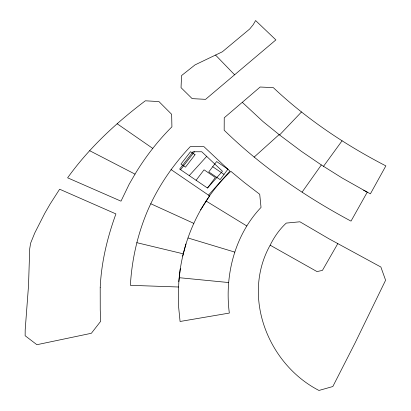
<?xml version="1.0" encoding="UTF-8"?>
<svg xmlns="http://www.w3.org/2000/svg" width="411" height="411" viewBox="0 0 411 411"><rect width="100%" height="100%" fill="white"/><g stroke="black" fill="none" stroke-linecap="round" stroke-linejoin="round"><path stroke-width="0.62" d="M178.857 281.478L178.302 294.435L178.682 307.52L180.075 321.479L229.333 313.069C224.437 275.591 234.66 235.179 261.031 207.421L259.716 194.285L244.262 182.443L230.828 171.305C200.532 199.849 182.006 240.065 178.857 281.478L180.28 268.666M208.495 195.143L229.913 171.074L203.948 146.676L190.257 146.65C172.065 165.977 157.002 188.176 146.763 212.703C137.264 235.78 131.792 260.41 130.385 285.321L178.626 287.006M182.695 256.11L185.947 243.944M270.155 245.192C241.329 296.711 268.178 364.418 318.967 390.45L332.838 386.525L355.006 343.098L385.6 280.235L380.879 267.032L328.995 238.817L299.912 221.786L286.267 223.091C279.49 229.328 274.229 236.967 270.155 245.192L317.004 271.584L322.435 270.392L337.811 243.595M135.019 174.13L129.172 184.226L120.998 201.164L67.615 177.819C88.976 147.991 116.149 122.827 145.34 100.803L158.944 101.579L171.654 114.315L171.916 126.829C157.737 140.999 145.345 156.951 135.019 174.13L89.69 150.709M200.64 209.857L209.615 195.903L171.002 169.553M302.111 192.091L321.34 164.95L342.147 178.004L367.264 192.158L351.015 221.123C305.06 196.525 261.545 166.686 224.17 130.215L224.236 117.787L260.153 87.024L273.315 87.63C306.668 119.118 345.168 144.872 385.867 165.885L370.409 193.833L363.617 190.201M323.514 166.301L342.055 140.814M207.473 188.033L222.464 171.253L201.765 151.767L193.016 151.757L179.653 169.07L207.473 188.033L215.379 177.511L204.056 169.815L196.104 180.28M180.604 169.717L194.454 151.757M189.24 175.6L206.682 156.396M242.295 102.324L263.05 121.615L279.578 134.978L301.515 111.951M254.116 157.125L279.12 134.608M234.604 74.792L275.894 39.903L255.606 20.55L253.197 24.722L249.667 29.032L222.356 51.791L195.02 64.897L181.559 75.562L181.035 87.656L192.153 98.635L205.582 99.339L234.604 74.792L215.534 55.059M179.294 277.708L228.732 282.552M136.801 242.675L183.296 253.839M188.027 237.984L234.82 252.118M150.77 203.748L193.812 223.373M206.075 201.03L246.785 225.968M212.713 166.722L224.021 174.392M321.34 164.95L301.171 151.181L279.578 134.978M117.15 123.757L152.8 148.433M100.202 287.685L100.238 309.997L100.659 321.32L91.365 333.28L36.898 344.706L25.133 335.736L25.194 329.828L28.513 285.717L29.72 248.701L30.635 243.132L34.791 232.914L44.742 213.35L50.183 203.933L59.626 189.209L115.923 213.915C107.317 237.594 101.306 262.459 100.202 287.685M227.915 169.193L220.111 179.622L208.778 171.921L216.628 161.549L227.915 169.193M195.04 154.736L185.474 167.159L180.958 164.081L190.545 151.69L195.04 154.736"/></g></svg>
